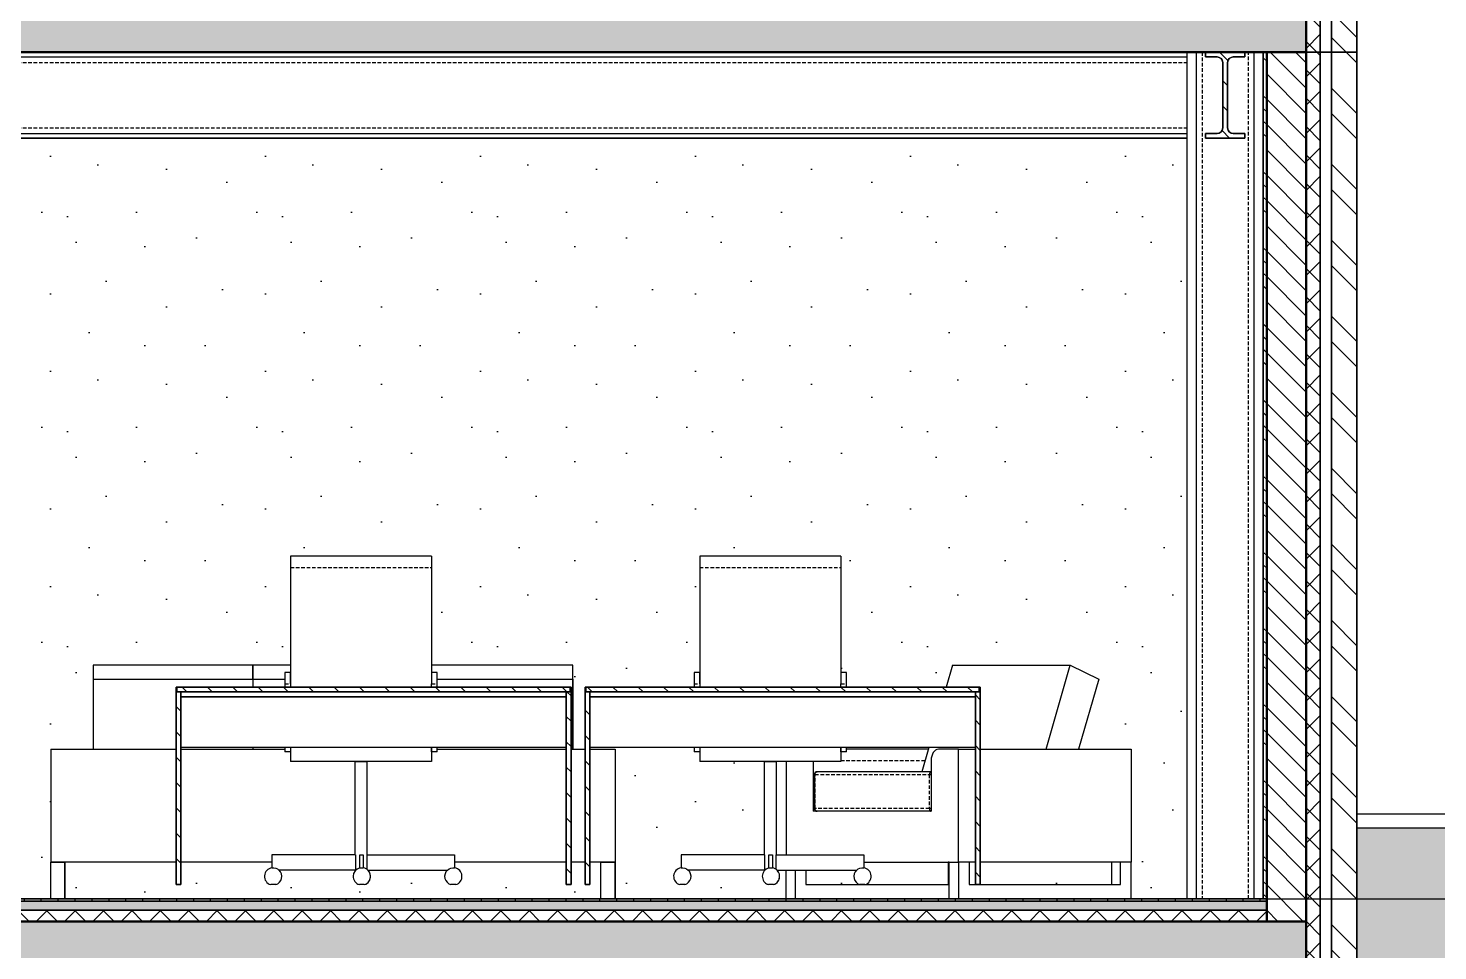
# Model space of a CAD drawing. Header units: millimetres. Extents: x -100 to 224448, y 0 to 22177.
# Drawn here: x 90569 to 95565, y 13416 to 16685 of the extents above; entities that cross this region are included whole.
import ezdxf

# ---------------------------------------------------------------- set-up
doc = ezdxf.new("R2010")
doc.units = ezdxf.units.MM
doc.linetypes.add('DASHED', pattern=[19.05, 12.7, -6.35])
doc.layers.get('0').update_dxf_attribs({"true_color": 0xdfdfdf})
for name, color, linetype in [('Background_0', 7, 'Continuous'), ('Background_Back bricks', 7, 'Continuous'), ('Background_Front bricks', 7, 'Continuous'), ('Boundary_0', 7, 'Continuous'), ('Boundary_Air', 7, 'Continuous'), ('Boundary_Cavity Wall_ Front', 7, 'Continuous'), ('Boundary_Floor_ Ceramic Tiles', 7, 'Continuous'), ('Boundary_Front bricks', 7, 'Continuous'), ('Boundary_Gypsum Board', 54, 'Continuous'), ('Boundary_Insulation_ Extruded Polystyrene', 42, 'Continuous'), ('Boundary_Insulation_ Polyurethane Foam', 42, 'Continuous'), ('Boundary_Screed', 7, 'Continuous'), ('Elevation_Front bricks', 7, 'Continuous'), ('Elevation_Gypsum Board', 7, 'Continuous'), ('Fill_0', 7, 'Continuous'), ('Fill_Concrete_ Reinforced', 85, 'Continuous'), ('Fill_Floor_ Ceramic Tiles', 251, 'Continuous'), ('Fill_Front bricks', 7, 'Continuous'), ('Fill_Gypsum Board', 251, 'Continuous'), ('Fill_Insulation_ Extruded Polystyrene', 42, 'Continuous'), ('Fill_Insulation_ Polyurethane Foam', 42, 'Continuous'), ('Fill_Screed', 251, 'Continuous'), ('Fill_Supporting Wall_ Brick', 11, 'Continuous'), ('Viewport border', 7, 'Continuous')]:
    doc.layers.add(name, color=color, linetype=linetype)
for name, color, linetype, lineweight in [('Background_Air', 7, 'Continuous', 9), ('Background_Concrete_ Reinforced', 7, 'Continuous', 9), ('Background_Floor_ Ceramic Tiles', 7, 'Continuous', 9), ('Background_Gypsum Board', 7, 'Continuous', 9), ('Background_Insulation_ Extruded Polystyrene', 7, 'Continuous', 9), ('Background_Insulation_ Polyurethane Foam', 7, 'Continuous', 9), ('Background_Screed', 7, 'Continuous', 9), ('Background_Supporting Wall_ Brick', 7, 'Continuous', 9), ('Boundary_Concrete_ Reinforced', 99, 'Continuous', 50), ('Boundary_Supporting Wall_ Brick', 14, 'Continuous', 50)]:
    doc.layers.add(name, color=color, linetype=linetype, lineweight=lineweight)
doc.layers.add('Background_DETAIL_OBJECTS', color=7, linetype='Continuous', true_color=0xdfdfdf)
doc.layers.add('BIM_ROOM_LINES', color=7, linetype='Continuous', plot=False)
pattern_1 = [(45, (-5595.9, -5200), (-44.90128, 44.90128), [])]
pattern_2 = [(15, (-5595.9, -5200), (287.368, 497.736), [50.8, -355.6]), (105, (-5595.9, -5200), (-497.736, 287.368), [50.8, -355.6]), (150, (-5546.83, -5186.85), (-392.5523, -105.184), [71.842, -502.8944]), (15, (-5606, -4966.04), (287.368, 497.736), [50.8, -355.6]), (60, (-5574.9, -4984), (-105.184, 392.5523), [35.921, -538.8154]), (150, (-5574.9, -4984), (-392.5523, -105.184), [35.921, -538.8154]), (15, (-5485.1, -4828.46), (287.368, 497.736), [71.842, -334.558]), (60, (-5485.1, -4828.46), (-105.184, 392.5523), [50.8, -523.9364]), (150, (-5415.7, -4809.87), (-392.5523, -105.184), [50.8, -523.9364]), (105, (-5352.3, -5029.55), (-497.736, 287.368), [50.8, -355.6]), (60, (-5352.32, -5029.55), (-105.184, 392.5523), [35.921, -538.8154]), (150, (-5334.36, -4998.44), (-392.5523, -105.184), [35.921, -538.8154]), (15, (-5573.13, -5088.7), (287.368, 497.736), [25.4, -340.36]), (15, (-5305, -4911.7), (287.368, 497.736), [25.4, -340.36]), (105, (-5440.83, -4895.5), (-497.736, 287.368), [25.4, -340.36]), (150, (-5332.6, -5103.15), (-392.5523, -105.184), [35.921, -538.8154]), (150, (-5576.65, -4879.3), (-392.5523, -105.184), [35.921, -538.8154]), (60, (-5446.4, -5021.9), (-105.184, 392.5523), [35.921, -538.8154]), (105, (-5474.1, -5114.77), (-497.736, 287.368), [6.35, -400.05]), (105, (-5500.1, -4944.24), (-497.736, 287.368), [6.35, -400.05]), (105, (-5334.15, -4827.46), (-497.736, 287.368), [6.35, -400.05]), (105, (-5272.14, -5034.36), (-497.736, 287.368), [6.35, -400.05])]
pattern_3 = [(45, (-5595.9, -5200), (-134.7038, 134.7038), []), (45, (-5506.1, -5200), (-134.7038, 134.7038), [])]

# ---------------------------------------------------------------- blocks, each defined once
blk = doc.blocks.new("AA'__section__..%5CMainBuilding.dwg", base_point=(4426.8, -9050, 0))
at = {"layer": 'Elevation_Front bricks'}
h = blk.add_hatch(dxfattribs=at)
h.set_pattern_fill('V_MASONRY300x75', color=256, scale=10, style=0)
h.paths.add_polyline_path([(41445.9, 4800), (26195.9, 4800), (26195.9, 4495), (26195.9, 4470), (26195.9, 4300), (26195.9, 1050), (41445.9, 1050)])
h.paths.add_polyline_path([(26585.9, 4105), (26645.9, 4105), (27785.9, 4105), (27845.9, 4105), (28985.9, 4105), (29045.9, 4105), (30185.9, 4105), (30245.9, 4105), (31385.9, 4105), (31445.9, 4105), (32585.9, 4105), (32645.9, 4105), (33785.9, 4105), (33845.9, 4105), (34985.9, 4105), (35045.9, 4105), (36185.9, 4105), (36245.9, 4105), (37385.9, 4105), (37445.9, 4105), (38585.9, 4105), (38645.9, 4105), (39785.9, 4105), (39845.9, 4105), (40985.9, 4105), (41045.9, 4105), (41045.9, 1745), (40985.9, 1745), (39845.9, 1745), (39785.9, 1745), (38645.9, 1745), (38585.9, 1745), (37445.9, 1745), (37385.9, 1745), (36245.9, 1745), (36185.9, 1745), (35045.9, 1745), (34985.9, 1745), (33845.9, 1745), (33785.9, 1745), (32645.9, 1745), (32585.9, 1745), (31445.9, 1745), (31385.9, 1745), (30245.9, 1745), (30185.9, 1745), (29045.9, 1745), (28985.9, 1745), (27845.9, 1745), (27785.9, 1745), (26645.9, 1745), (26585.9, 1745)], flags=16)
at = {"layer": 'Elevation_Gypsum Board'}
h = blk.add_hatch(dxfattribs=at)
h.set_pattern_fill('DOTS2', color=256, scale=30, style=0)
h.paths.add_polyline_path([(23416.6, 5377.4), (23416.6, 5328.3), (23416.6, 5080), (23460.5, 5080), (23460.5, 5300), (23463.5, 5300), (23846.4, 5300), (23846.4, 5311.9), (23846.4, 5340.2), (23846.4, 5351.9), (23866.4, 5351.9), (23866.4, 5724.1), (23866.4, 5752.4), (23866.4, 5764.1), (24366.4, 5764.1), (24366.4, 5752.4), (24366.4, 5724.1), (24366.4, 5351.9), (24386.4, 5351.9), (24386.4, 5340.2), (24386.4, 5311.9), (24386.4, 5300), (24740.1, 5300), (24762.2, 5377.4), (25180, 5377.4), (25280.5, 5328.3), (25209.3, 5080), (25395.9, 5080), (25395.9, 4680), (25395.9, 4550), (25593.9, 4550), (25593.9, 7245), (21120.9, 7245), (21120.9, 4550), (21566.6, 4550), (21566.6, 4680), (21566.6, 5080), (21716.6, 5080), (21716.6, 5328.3), (21716.6, 5377.4), (22283.3, 5377.4), (22416.4, 5377.4), (22416.4, 5724.1), (22416.4, 5752.4), (22416.4, 5764.1), (22916.4, 5764.1), (22916.4, 5752.4), (22916.4, 5724.1), (22916.4, 5377.4)])
h = blk.add_hatch(dxfattribs=at)
h.set_pattern_fill('DOTS2', color=256, scale=30, style=0)
h.paths.add_polyline_path([(23566.6, 5080), (23566.6, 4680), (23566.6, 4550), (24172.4, 4550), (24172.4, 4651.9), (24140.1, 4651.9, -0.014545), (24141.4, 4650.7, -0.191524), (24149.8, 4629.5, -0.331659), (24127.8, 4600), (24119, 4600), (24110.2, 4600, -0.131769), (24096.6, 4608.4, -0.414573), (24097.9, 4651.9), (24096.2, 4651.9), (24095.9, 4651.9), (23826, 4651.9, -0.577912), (23813.7, 4600), (23796.1, 4600, -0.801964), (23800.3, 4660), (23800.3, 4705.4), (24095.9, 4705.4), (24095.9, 5036.9), (23866.4, 5036.9), (23866.4, 5071.2), (23846.4, 5071.2), (23846.4, 5086), (23477.5, 5086), (23477.5, 5080)])
h = blk.add_hatch(dxfattribs=at)
h.set_pattern_fill('DOTS2', color=256, scale=30, style=0)
h.paths.add_polyline_path([(24386.4, 5080), (24677, 5080), (24678.7, 5086), (24386.4, 5086)])
h = blk.add_hatch(dxfattribs=at)
h.set_pattern_fill('DOTS2', color=256, scale=30, style=0)
h.paths.add_polyline_path([(24172.4, 4705.4), (24172.4, 5036.9), (24136.9, 5036.9), (24136.9, 4705.4)])
h = blk.add_hatch(dxfattribs=at)
h.set_pattern_fill('DOTS2', color=256, scale=30, style=0)
h.paths.add_polyline_path([(22010.5, 4680), (21616.6, 4680), (21616.6, 4550), (23516.6, 4550), (23516.6, 4680), (23477.5, 4680), (23477.5, 4600), (23460.5, 4600), (23460.5, 4680), (23410.5, 4680), (23410.5, 4600), (23393.5, 4600), (23393.5, 4680), (22997.8, 4680), (22997.8, 4660, -0.801964), (23002.1, 4600), (22984.5, 4600, -0.577912), (22972.2, 4651.9), (22690.1, 4651.9, -0.014545), (22691.4, 4650.7, -0.191524), (22699.8, 4629.5, -0.331659), (22677.8, 4600), (22669, 4600), (22660.2, 4600, -0.131769), (22646.6, 4608.4, -0.414572), (22647.9, 4651.9), (22646.2, 4651.9), (22645.9, 4651.9), (22376, 4651.9, -0.577911), (22363.7, 4600), (22346.1, 4600, -0.801965), (22350.3, 4660), (22350.3, 4680), (22027.5, 4680), (22027.5, 4600), (22010.5, 4600)])
h = blk.add_hatch(dxfattribs=at)
h.set_pattern_fill('DOTS2', color=256, scale=30, style=0)
h.paths.add_polyline_path([(24242.9, 4651.9), (24242.9, 4600), (24434.5, 4600, -0.577912), (24422.2, 4651.9)])
h = blk.add_hatch(dxfattribs=at)
h.set_pattern_fill('DOTS2', color=256, scale=30, style=0)
h.paths.add_polyline_path([(24746.9, 4680), (24447.8, 4680), (24447.8, 4660, -0.801964), (24452.1, 4600), (24746.9, 4600)])
h = blk.add_hatch(dxfattribs=at)
h.set_pattern_fill('DOTS2', color=256, scale=30, style=0)
h.paths.add_polyline_path([(24821.4, 4600), (24843.5, 4600), (24843.5, 4680), (24821.4, 4680)])
h = blk.add_hatch(dxfattribs=at)
h.set_pattern_fill('DOTS2', color=256, scale=30, style=0)
h.paths.add_polyline_path([(25325.5, 4680), (24860.5, 4680), (24860.5, 4600), (25325.5, 4600)])
at = {"layer": 'Fill_0', "extrusion": (-1.74004e-16, 1.54252e-28, -1)}
h = blk.add_hatch(dxfattribs=at)
h.set_pattern_fill('ANSI31', color=256, scale=20, style=0)
h.set_pattern_definition(pattern_1)
edge = h.paths.add_edge_path()
edge.add_line((-25798.4, 7550), (-25798.4, 7533.3))
edge.add_line((-25798.4, 7533.3), (-25757.5, 7533.3))
edge.add_spline(control_points=[(-25757.5, 7533.3), (-25737.6, 7533.3), (-25737.6, 7513.4)], knot_values=[-0.785398, -0.785398, -0.785398, 0.785398, 0.785398, 0.785398], weights=[1, 0.707107, 1], degree=2, periodic=0)
edge.add_line((-25737.6, 7513.4), (-25737.6, 7281.6))
edge.add_spline(control_points=[(-25737.6, 7281.6), (-25737.6, 7261.7), (-25757.5, 7261.7)], knot_values=[-0.785398, -0.785398, -0.785398, 0.785398, 0.785398, 0.785398], weights=[1, 0.707107, 1], degree=2, periodic=0)
edge.add_line((-25757.5, 7261.7), (-25798.4, 7261.7))
edge.add_line((-25798.4, 7261.7), (-25798.4, 7245))
edge.add_line((-25798.4, 7245), (-25659.4, 7245))
edge.add_line((-25659.4, 7245), (-25659.4, 7261.7))
edge.add_line((-25659.4, 7261.7), (-25700.3, 7261.7))
edge.add_spline(control_points=[(-25700.3, 7261.7), (-25720.2, 7261.7), (-25720.2, 7281.6)], knot_values=[-0.785398, -0.785398, -0.785398, 0.785398, 0.785398, 0.785398], weights=[1, 0.707107, 1], degree=2, periodic=0)
edge.add_line((-25720.2, 7281.6), (-25720.2, 7513.4))
edge.add_spline(control_points=[(-25720.2, 7513.4), (-25720.2, 7533.3), (-25700.3, 7533.3)], knot_values=[-0.785398, -0.785398, -0.785398, 0.785398, 0.785398, 0.785398], weights=[1, 0.707107, 1], degree=2, periodic=0)
edge.add_line((-25700.3, 7533.3), (-25659.4, 7533.3))
edge.add_line((-25659.4, 7533.3), (-25659.4, 7550))
edge.add_line((-25659.4, 7550), (-25798.4, 7550))
at = {"layer": 'Fill_0', "extrusion": (-2.74833e-15, -6.69558e-17, -1)}
h = blk.add_hatch(dxfattribs=at)
h.set_pattern_fill('ANSI31', color=256, scale=20, style=0)
h.set_pattern_definition([(45, (-5595.9, -5200), (-44.90128, 44.90128), [])])
h.paths.add_polyline_path([(-22013.5, 5300), (-22013.5, 5283), (-22027.5, 5283), (-22027.5, 4600), (-22010.5, 4600), (-22010.5, 5300)])
at = {"layer": 'Fill_0', "extrusion": (-3.59162e-18, -4.12364e-28, -1)}
h = blk.add_hatch(dxfattribs=at)
h.set_pattern_fill('ANSI31', color=256, scale=20, style=0)
h.set_pattern_definition(pattern_1)
h.paths.add_polyline_path([(-22013.5, 5300), (-23407.5, 5300), (-23407.5, 5283), (-22013.5, 5283)])
at = {"layer": 'Fill_0', "extrusion": (-1.74004e-16, -5.23209e-30, -1)}
h = blk.add_hatch(dxfattribs=at)
h.set_pattern_fill('ANSI31', color=256, scale=20, style=0)
h.set_pattern_definition(pattern_1)
h.paths.add_polyline_path([(-23407.5, 5283), (-23407.5, 5300), (-23410.5, 5300), (-23410.5, 4600), (-23393.5, 4600), (-23393.5, 5283)])
at = {"layer": 'Fill_0', "extrusion": (-1.74004e-16, -1.87903e-30, -1)}
h = blk.add_hatch(dxfattribs=at)
h.set_pattern_fill('ANSI31', color=256, scale=20, style=0)
h.set_pattern_definition(pattern_1)
h.paths.add_polyline_path([(-23463.5, 5300), (-23463.5, 5283), (-23477.5, 5283), (-23477.5, 4600), (-23460.5, 4600), (-23460.5, 5300)])
at = {"layer": 'Fill_0', "extrusion": (-1.57639e-17, -4.06317e-28, -1)}
h = blk.add_hatch(dxfattribs=at)
h.set_pattern_fill('ANSI31', color=256, scale=20, style=0)
h.set_pattern_definition(pattern_1)
h.paths.add_polyline_path([(-23463.5, 5300), (-24857.5, 5300), (-24857.5, 5283), (-23463.5, 5283)])
at = {"layer": 'Fill_0', "extrusion": (-1.74004e-16, 1.06547e-32, -1)}
h = blk.add_hatch(dxfattribs=at)
h.set_pattern_fill('ANSI31', color=256, scale=20, style=0)
h.set_pattern_definition(pattern_1)
h.paths.add_polyline_path([(-24857.5, 5283), (-24857.5, 5300), (-24860.5, 5300), (-24860.5, 4600), (-24843.5, 4600), (-24843.5, 5283)])
at = {"layer": 'Fill_Concrete_ Reinforced', "extrusion": (1.66128e-17, 2.88827e-15, -1)}
h = blk.add_hatch(dxfattribs=at)
h.set_pattern_fill('CONCRETE1', color=256, scale=20, angle=15, style=0)
h.set_pattern_definition(pattern_2)
h.paths.add_polyline_path([(-26015.9, 7550), (-5775.9, 7550), (-5775.9, 7720), (-5915.9, 7720), (-25875.9, 7720), (-26015.9, 7720)])
h = blk.add_hatch(dxfattribs=at)
h.set_pattern_fill('CONCRETE1', color=256, scale=20, angle=15, style=0)
h.set_pattern_definition(pattern_2)
h.paths.add_polyline_path([(-26015.9, 4300), (-5775.9, 4300), (-5775.9, 4470), (-5915.9, 4470), (-25875.9, 4470), (-26015.9, 4470)])
at = {"layer": 'Fill_Floor_ Ceramic Tiles', "extrusion": (2.10113e-17, -4.02994e-14, -1)}
h = blk.add_hatch(dxfattribs=at)
h.set_pattern_fill('_USER', color=256, scale=60, angle=90, style=0, pattern_type=0)
h.set_pattern_definition([(90, (-5595.9, -5200), (-60, -2e-13), [])])
h.paths.add_polyline_path([(-5915.9, 4550), (-25875.9, 4550), (-25875.9, 4542), (-5915.9, 4542)])
at = {"layer": 'Fill_Front bricks', "extrusion": (-3.94498e-15, 6.14013e-18, -1)}
h = blk.add_hatch(dxfattribs=at)
h.set_pattern_fill('ANSI32', color=256, scale=20, style=0)
h.set_pattern_definition(pattern_3)
h.paths.add_polyline_path([(-26195.9, 13077), (-26195.9, 7550), (-26105.9, 7550), (-26105.9, 13069.1)])
at = {"layer": 'Fill_Front bricks', "extrusion": (-3.94471e-15, 1.0442e-17, -1)}
h = blk.add_hatch(dxfattribs=at)
h.set_pattern_fill('ANSI32', color=256, scale=20, style=0)
h.set_pattern_definition(pattern_3)
h.paths.add_polyline_path([(-26195.9, 7550), (-26195.9, 4300), (-26105.9, 4300), (-26105.9, 7550)])
at = {"layer": 'Fill_Gypsum Board', "extrusion": (2.81063e-14, -1.13121e-17, -1)}
h = blk.add_hatch(dxfattribs=at)
h.set_pattern_fill('ANSI34', color=256, scale=10, style=0)
h.set_pattern_definition([(45, (-5595.9, -5200), (-134.7038, 134.7038), []), (45, (-5551, -5200), (-134.7038, 134.7038), []), (45, (-5506.1, -5200), (-134.7038, 134.7038), []), (45, (-5461.2, -5200), (-134.7038, 134.7038), [])])
h.paths.add_polyline_path([(-25863.9, 4550), (-25863.9, 7550), (-25875.9, 7550), (-25875.9, 4550)])
at = {"layer": 'Fill_Insulation_ Extruded Polystyrene', "extrusion": (2.11813e-17, 8.48409e-16, -1)}
h = blk.add_hatch(dxfattribs=at)
h.set_pattern_fill('INSULATION', color=256, scale=20, style=0)
h.set_pattern_definition([(45, (-5595.9, -5200), (-50.28943, 50.28943), []), (135, (-5595.9, -5200), (-50.28943, -50.28943), [])])
h.paths.add_polyline_path([(-5915.9, 4510), (-25875.9, 4510), (-25875.9, 4470), (-5915.9, 4470)])
at = {"layer": 'Fill_Insulation_ Polyurethane Foam', "extrusion": (3.44731e-15, 2.00617e-18, -1)}
h = blk.add_hatch(dxfattribs=at)
h.set_pattern_fill('INSULATION', color=256, scale=20, style=0)
h.set_pattern_definition([(45, (-5595.9, -5200), (-50.28943, 50.28943), []), (135, (-5595.9, -5200), (-50.28943, -50.28943), [])])
h.paths.add_polyline_path([(-26065.9, 13065.6), (-26065.9, 7550), (-26015.9, 7550), (-26015.9, 7720), (-26015.9, 12554.3), (-26015.9, 13061.2)])
at = {"layer": 'Fill_Insulation_ Polyurethane Foam', "extrusion": (2.06308e-15, 3.59467e-17, -1)}
h = blk.add_hatch(dxfattribs=at)
h.set_pattern_fill('INSULATION', color=256, scale=20, style=0)
h.set_pattern_definition([(45, (-5595.9, -5200), (-50.28943, 50.28943), []), (135, (-5595.9, -5200), (-50.28943, -50.28943), [])])
h.paths.add_polyline_path([(-26065.9, 7550), (-26065.9, 4300), (-26015.9, 4300), (-26015.9, 4470), (-26015.9, 7550)])
at = {"layer": 'Fill_Screed', "extrusion": (2.11813e-17, 1.06051e-15, -1)}
h = blk.add_hatch(dxfattribs=at)
h.set_pattern_fill('SCREED', color=256, scale=20, angle=15, style=0)
h.set_pattern_definition([(15, (-5595.9, -5200), (915.6406, 508.3053), [-127, 0, -381, 0]), (15, (-5599.19, -5187.73), (915.6406, 508.3053), [-50.8, 0, -177.8, 0, -91.44, 0, -381, 0]), (15, (-5602.47, -5175.47), (915.6406, 508.3053), [-25.4, 0, -127, 0, -127, 0, -279.4, 0, -91.44, 0]), (15, (-5605.76, -5163.2), (915.6406, 508.3053), [-91.44, 0, -406.4, 0]), (15, (-5609.05, -5150.93), (915.6406, 508.3053), [-304.8, 0, -304.8, 0]), (15, (-5612.34, -5138.66), (915.6406, 508.3053), [-431.8, 0]), (15, (-5615.62, -5126.4), (915.6406, 508.3053), [-127, 0, -558.8, 0]), (15, (-5618.9, -5114.13), (915.6406, 508.3053), [-177.8, 0, -101.6, 0]), (15, (-5622.2, -5101.86), (915.6406, 508.3053), [-254, 0]), (15, (-5628.77, -5077.33), (915.6406, 508.3053), [-35.56, 0, -381, 0, -228.6, 0]), (15, (-5632.06, -5065.06), (915.6406, 508.3053), [-50.8, 0, -5.08, 0, -127, 0]), (15, (-5635.34, -5052.8), (915.6406, 508.3053), [-25.4, 0, -330.2, 0, -381, 0]), (15, (-5638.63, -5040.53), (915.6406, 508.3053), [-254, 0]), (15, (-5641.92, -5028.26), (915.6406, 508.3053), [-127, 0, -533.4, 0]), (15, (-5648.5, -5003.72), (915.6406, 508.3053), [-609.6, 0]), (15, (-5651.78, -4991.46), (915.6406, 508.3053), [-127, 0, -10.16, 0, -177.8, 0]), (15, (-5655.07, -4979.2), (915.6406, 508.3053), [-35.56, 0, -254, 0, -101.6, 0, -177.8, 0, -203.2, 0]), (15, (-5658.35, -4966.92), (915.6406, 508.3053), [-76.2, 0, -101.6, 0, -254, 0, -10.16, 0, -127, 0]), (15, (-5661.64, -4954.65), (915.6406, 508.3053), [-254, 0])])
h.paths.add_polyline_path([(-5915.9, 4542), (-25875.9, 4542), (-25875.9, 4510), (-5915.9, 4510)])
at = {"layer": 'Fill_Supporting Wall_ Brick', "extrusion": (6.19812e-16, 3.68964e-17, -1)}
h = blk.add_hatch(dxfattribs=at)
h.set_pattern_fill('ANSI31', color=256, scale=20, style=0)
h.set_pattern_definition([(45, (-5595.9, -5200), (-44.90128, 44.90128), [])])
h.paths.add_polyline_path([(-26015.9, 7550), (-26015.9, 4470), (-25875.9, 4470), (-25875.9, 4550), (-25875.9, 7550)])
at = {"linetype": 'DASHED', "extrusion": (0, 1, 1.06547e-32)}
for p, q in [((25646.9, 7550), (25646.9, 4550)), ((25810.9, 4550), (25810.9, 7550)), ((21105.9, 7513.4), (25593.9, 7513.4)), ((21105.9, 7281.6), (25593.9, 7281.6)), ((22416.4, 5724.1), (22916.4, 5724.1)), ((23866.4, 5724.1), (24366.4, 5724.1)), ((22396.4, 5311.9), (22416.4, 5311.9)), ((22916.4, 5311.9), (22936.4, 5311.9)), ((23846.4, 5311.9), (23866.4, 5311.9)), ((24366.4, 5311.9), (24386.4, 5311.9)), ((24366.4, 5040), (24665.5, 5040)), ((24272.9, 4990), (24275.3, 4990)), ((24275.3, 4990), (24680.2, 4990)), ((24275.3, 4870), (24275.3, 4990)), ((24680.2, 4990), (24680.2, 4870)), ((24680.2, 4990), (24686.6, 4990)), ((24275.3, 4870), (24272.9, 4870)), ((24680.2, 4870), (24275.3, 4870)), ((24686.6, 4870), (24680.2, 4870))]:
    blk.add_line(p, q, dxfattribs=at)
blk.add_line((5427.9, 4550), (41613.9, 4550))
blk.add_line((5427.9, 4550), (41613.9, 4550))
at = {"linetype": 'DASHED', "extrusion": (-1.74004e-16, 1.06547e-32, -1)}
for centre, start_param, end_param in [((24282.9, 4990), 4.712389, 5.497787), ((24282.9, 4990), 5.497787, 6.283185), ((24282.9, 4870), 3.926991, 4.712389), ((24282.9, 4870), 3.142682, 3.926991)]:
    blk.add_ellipse(centre, major_axis=(0, 10), ratio=0.766044, start_param=start_param, end_param=end_param, dxfattribs=at)
at = {"linetype": 'DASHED'}
for centre, major_axis, start_param, end_param in [((24687.9, 4990), (0, 10), 0.785398, 1.570796), ((24687.9, 4990), (0, 10), 0.161603, 0.785398), ((24687.9, 4870), (0, -10), 4.712389, 5.497787), ((24687.9, 4870), (0, -10), 5.497787, 6.121583)]:
    blk.add_ellipse(centre, major_axis=major_axis, ratio=0.766044, start_param=start_param, end_param=end_param, dxfattribs=at)
at = {"layer": 'Background_0', "extrusion": (0, 1, 1.06547e-32)}
for p, q in [((25593.9, 7550), (21105.9, 7550)), ((25625.9, 7550), (25593.9, 7550)), ((25593.9, 4550), (25593.9, 7550)), ((25593.9, 7550), (25625.9, 7550)), ((25625.9, 7550), (25632.1, 7550)), ((25632.1, 7550), (25625.9, 7550)), ((25625.9, 7550), (25625.9, 4550)), ((25632.1, 7550), (25646.9, 7550)), ((25646.9, 7550), (25632.1, 7550)), ((25646.9, 7550), (25659.4, 7550)), ((25659.4, 7550), (25646.9, 7550)), ((25798.4, 7550), (25659.4, 7550)), ((25659.4, 7550), (25659.4, 7533.3)), ((25798.4, 7550), (25810.9, 7550)), ((25810.9, 7550), (25798.4, 7550)), ((25798.4, 7533.3), (25798.4, 7550)), ((25810.9, 7550), (25825.7, 7550)), ((25810.9, 7550), (25825.7, 7550)), ((25825.7, 7550), (25831.9, 7550)), ((25825.7, 7550), (25831.9, 7550)), ((25863.9, 7550), (25831.9, 7550)), ((25831.9, 7550), (25863.9, 7550)), ((25831.9, 4550), (25831.9, 7550)), ((21105.9, 7533.3), (25593.9, 7533.3)), ((25659.4, 7533.3), (25700.3, 7533.3)), ((25720.2, 7513.4), (25720.2, 7281.6)), ((25737.6, 7281.6), (25737.6, 7513.4)), ((25757.5, 7533.3), (25798.4, 7533.3)), ((21105.9, 7261.7), (25593.9, 7261.7)), ((21105.9, 7245), (25593.9, 7245)), ((21120.9, 7245), (25593.9, 7245)), ((25593.9, 7245), (21120.9, 7245)), ((25700.3, 7261.7), (25659.4, 7261.7)), ((25659.4, 7261.7), (25659.4, 7245)), ((25659.4, 7245), (25798.4, 7245)), ((25798.4, 7261.7), (25757.5, 7261.7)), ((25798.4, 7245), (25798.4, 7261.7)), ((22416.4, 5764.1), (22416.4, 5752.4)), ((22916.4, 5764.1), (22416.4, 5764.1)), ((22416.4, 5752.4), (22416.4, 5724.1)), ((22916.4, 5764.1), (22916.4, 5752.4)), ((22916.4, 5752.4), (22916.4, 5724.1)), ((23866.4, 5764.1), (23866.4, 5752.4)), ((24366.4, 5764.1), (23866.4, 5764.1)), ((23866.4, 5752.4), (23866.4, 5724.1)), ((24366.4, 5764.1), (24366.4, 5752.4)), ((24366.4, 5752.4), (24366.4, 5724.1)), ((22416.4, 5724.1), (22416.4, 5300)), ((22916.4, 5724.1), (22916.4, 5351.9)), ((23866.4, 5724.1), (23866.4, 5300)), ((24366.4, 5724.1), (24366.4, 5351.9)), ((22283.3, 5377.4), (21716.6, 5377.4)), ((21716.6, 5377.4), (21716.6, 5328.3)), ((22416.4, 5377.4), (22283.3, 5377.4)), ((22283.3, 5328.3), (22283.3, 5377.4)), ((22283.3, 5377.4), (22283.3, 5328.3)), ((22396.4, 5351.9), (22396.4, 5340.2)), ((22416.4, 5351.9), (22396.4, 5351.9)), ((22416.4, 5340.2), (22416.4, 5351.9)), ((23416.6, 5377.4), (22916.4, 5377.4)), ((22916.4, 5351.9), (22916.4, 5340.2)), ((22936.4, 5351.9), (22916.4, 5351.9)), ((22936.4, 5340.2), (22936.4, 5351.9)), ((23416.6, 5328.3), (23416.6, 5377.4)), ((23416.6, 5377.4), (23416.6, 5377.4)), ((23416.6, 5080), (23416.6, 5377.4)), ((23846.4, 5351.9), (23846.4, 5340.2)), ((23866.4, 5351.9), (23846.4, 5351.9)), ((23866.4, 5340.2), (23866.4, 5351.9)), ((24366.4, 5351.9), (24366.4, 5340.2)), ((24386.4, 5351.9), (24366.4, 5351.9)), ((24386.4, 5340.2), (24386.4, 5351.9)), ((24762.2, 5377.4), (24740.1, 5300)), ((24762.2, 5377.4), (25180, 5377.4)), ((25094.8, 5080), (25180, 5377.4)), ((25180, 5377.4), (25280.5, 5328.3)), ((21716.6, 5328.3), (22283.3, 5328.3)), ((21716.6, 5328.3), (21716.6, 5080)), ((22013.5, 5300), (22010.5, 5300)), ((22010.5, 5300), (22010.5, 4600)), ((23407.5, 5300), (22013.5, 5300)), ((22013.5, 5300), (22013.5, 5283)), ((22013.5, 5283), (22013.5, 5300)), ((22283.3, 5328.3), (22283.3, 5300)), ((22283.3, 5328.3), (22396.4, 5328.3)), ((22283.3, 5328.3), (22283.3, 5300)), ((22396.4, 5340.2), (22396.4, 5311.9)), ((22396.4, 5311.9), (22396.4, 5300)), ((22416.4, 5311.9), (22416.4, 5340.2)), ((22416.4, 5328.3), (22416.4, 5328.3)), ((22416.4, 5311.9), (22416.4, 5300)), ((22916.4, 5340.2), (22916.4, 5311.9)), ((22916.4, 5300), (22916.4, 5311.9)), ((22936.4, 5311.9), (22936.4, 5340.2)), ((22936.4, 5328.3), (23416.6, 5328.3)), ((22936.4, 5300), (22936.4, 5311.9)), ((23407.5, 5283), (23407.5, 5300)), ((23407.5, 5300), (23407.5, 5283)), ((23410.5, 5300), (23407.5, 5300)), ((23410.5, 4600), (23410.5, 5300)), ((23410.5, 4600), (23410.5, 5300)), ((23416.6, 5328.3), (23416.6, 5080)), ((23463.5, 5300), (23460.5, 5300)), ((23460.5, 5300), (23460.5, 4600)), ((23463.5, 5300), (23463.5, 5283)), ((23463.5, 5283), (23463.5, 5300)), ((24857.5, 5300), (23463.5, 5300)), ((23846.4, 5340.2), (23846.4, 5311.9)), ((23846.4, 5311.9), (23846.4, 5300)), ((23866.4, 5311.9), (23866.4, 5340.2)), ((23866.4, 5311.9), (23866.4, 5300)), ((24366.4, 5340.2), (24366.4, 5311.9)), ((24366.4, 5300), (24366.4, 5311.9)), ((24386.4, 5311.9), (24386.4, 5340.2)), ((24386.4, 5300), (24386.4, 5311.9)), ((24857.5, 5283), (24857.5, 5300)), ((24860.5, 5300), (24857.5, 5300)), ((24857.5, 5300), (24857.5, 5283)), ((24860.5, 4600), (24860.5, 5300)), ((24860.5, 4600), (24860.5, 5300)), ((25280.5, 5328.3), (25209.3, 5080)), ((22013.5, 5283), (23407.5, 5283)), ((22027.5, 5283), (22013.5, 5283)), ((22027.5, 4600), (22027.5, 5283)), ((22027.5, 4600), (22027.5, 5283)), ((22027.5, 5283), (23393.5, 5283)), ((22027.5, 5283), (22027.5, 5266)), ((23393.5, 5283), (22027.5, 5283)), ((23393.5, 5266), (22027.5, 5266)), ((22027.5, 5266), (23393.5, 5266)), ((22027.5, 5266), (22027.5, 5086)), ((23407.5, 5283), (23393.5, 5283)), ((23393.5, 5283), (23393.5, 4600)), ((23477.5, 5283), (23463.5, 5283)), ((23463.5, 5283), (24857.5, 5283)), ((23477.5, 4600), (23477.5, 5283)), ((23477.5, 5283), (23477.5, 5266)), ((23477.5, 5283), (24843.5, 5283)), ((23477.5, 4600), (23477.5, 5283)), ((24843.5, 5283), (23477.5, 5283)), ((23477.5, 5266), (24843.5, 5266)), ((24843.5, 5266), (23477.5, 5266)), ((23477.5, 5266), (23477.5, 5086)), ((24857.5, 5283), (24843.5, 5283)), ((24843.5, 5283), (24843.5, 4600)), ((21566.6, 5080), (22010.5, 5080)), ((21566.6, 5080), (21566.6, 4680)), ((23393.5, 5086), (22027.5, 5086)), ((22027.5, 5080), (22396.4, 5080)), ((22283.3, 5086), (22283.3, 5080)), ((22283.3, 5086), (22283.3, 5080)), ((22396.4, 5086), (22396.4, 5071.2)), ((22416.4, 5071.2), (22396.4, 5071.2)), ((22416.4, 5086), (22416.4, 5036.9)), ((22916.4, 5071.2), (22916.4, 5086)), ((22916.4, 5086), (22916.4, 5036.9)), ((22916.4, 5080), (22916.4, 5080)), ((22936.4, 5071.2), (22916.4, 5071.2)), ((22936.4, 5071.2), (22936.4, 5086)), ((22936.4, 5080), (23393.5, 5080)), ((23410.5, 5080), (23460.5, 5080)), ((24843.5, 5086), (23477.5, 5086)), ((23477.5, 5080), (23566.6, 5080)), ((23566.6, 5080), (23566.6, 4680)), ((23566.6, 5080), (23566.6, 4680)), ((23566.6, 5080), (23566.6, 5080)), ((23846.4, 5086), (23846.4, 5071.2)), ((23866.4, 5071.2), (23846.4, 5071.2)), ((23866.4, 5086), (23866.4, 5036.9)), ((24366.4, 5071.2), (24366.4, 5086)), ((24366.4, 5086), (24366.4, 5036.9)), ((24366.4, 5080), (24366.4, 5080)), ((24386.4, 5071.2), (24366.4, 5071.2)), ((24386.4, 5071.2), (24386.4, 5086)), ((24677, 5080), (24386.4, 5080)), ((24678.7, 5086), (24654.1, 5000)), ((24783.1, 5080), (24712.4, 5080)), ((24783.1, 5080), (24843.5, 5080)), ((24783.1, 4680), (24783.1, 5080)), ((24860.5, 5080), (25395.9, 5080)), ((25395.9, 5080), (25395.9, 4680)), ((22916.4, 5036.9), (22416.4, 5036.9)), ((22645.9, 4705.4), (22645.9, 5036.9)), ((22645.9, 5036.9), (22686.9, 5036.9)), ((22686.9, 5036.9), (22686.9, 4705.4)), ((24366.4, 5036.9), (23866.4, 5036.9)), ((24095.9, 4705.4), (24095.9, 5036.9)), ((24095.9, 5036.9), (24136.9, 5036.9)), ((24136.9, 5036.9), (24136.9, 4705.4)), ((24172.4, 5036.9), (24172.4, 4705.4)), ((24268.8, 5036.9), (24268.8, 4860)), ((24686.6, 5000), (24282.9, 5000)), ((24686.6, 5040), (24686.6, 4860)), ((24272.9, 4990), (24272.9, 4870)), ((24686.6, 4860), (24268.8, 4860)), ((22646.2, 4705.4), (22350.3, 4705.4)), ((22350.3, 4705.4), (22350.3, 4659.6)), ((22646.2, 4705.4), (22646.2, 4651.9)), ((22661.4, 4705.4), (22674.1, 4705.4)), ((22661.4, 4659), (22661.4, 4705.4)), ((22674.1, 4705.4), (22674.1, 4659.6)), ((22686.6, 4705.4), (22997.8, 4705.4)), ((22686.6, 4705.4), (22686.6, 4654.8)), ((22997.8, 4705.4), (22997.8, 4659.6)), ((23800.3, 4705.4), (23800.3, 4659.6)), ((24096.2, 4705.4), (23800.3, 4705.4)), ((24096.2, 4705.4), (24096.2, 4651.9)), ((24111.4, 4705.4), (24124.1, 4705.4)), ((24111.4, 4659), (24111.4, 4705.4)), ((24124.1, 4705.4), (24124.1, 4659.6)), ((24136.6, 4705.4), (24136.6, 4654.8)), ((24136.6, 4705.4), (24447.8, 4705.4)), ((24447.8, 4705.4), (24447.8, 4659.6)), ((22010.5, 4680), (21566.6, 4680)), ((21566.6, 4680), (21616.6, 4680)), ((21566.6, 4550), (21566.6, 4680)), ((22010.5, 4680), (21616.6, 4680)), ((21616.6, 4550), (21616.6, 4680)), ((21616.6, 4680), (21616.6, 4550)), ((22350.3, 4680), (22027.5, 4680)), ((22350.3, 4680), (22027.5, 4680)), ((22646.2, 4651.9), (22375.4, 4651.9)), ((22375.4, 4651.9), (22376, 4651.9)), ((22645.9, 4651.9), (22647.9, 4651.9)), ((22645.9, 4651.9), (22647.9, 4651.9)), ((22674.1, 4659.6), (22674.1, 4659.9)), ((22690.1, 4651.9), (22972.8, 4651.9)), ((22972.2, 4651.9), (22972.8, 4651.9)), ((23393.5, 4680), (22997.8, 4680)), ((23393.5, 4680), (22997.8, 4680)), ((22997.8, 4659.6), (22997.8, 4660)), ((23460.5, 4680), (23410.5, 4680)), ((23460.5, 4680), (23410.5, 4680)), ((23516.6, 4680), (23477.5, 4680)), ((23566.6, 4680), (23477.5, 4680)), ((23516.6, 4680), (23566.6, 4680)), ((23516.6, 4550), (23516.6, 4680)), ((23566.6, 4680), (23566.6, 4550)), ((23566.6, 4550), (23566.6, 4680)), ((23825.4, 4651.9), (23826, 4651.9)), ((24096.2, 4651.9), (23825.4, 4651.9)), ((24095.9, 4651.9), (24097.9, 4651.9)), ((24095.9, 4651.9), (24097.9, 4651.9)), ((24124.1, 4659.6), (24124.1, 4659.9)), ((24140.1, 4651.9), (24422.8, 4651.9)), ((24172.4, 4550), (24172.4, 4651.9)), ((24204.6, 4651.9), (24204.6, 4550)), ((24242.9, 4651.9), (24242.9, 4600)), ((24422.2, 4651.9), (24422.8, 4651.9)), ((24447.8, 4680), (24783.1, 4680)), ((24447.8, 4659.6), (24447.8, 4660)), ((24750.9, 4680), (24746.9, 4680)), ((24746.9, 4680), (24746.9, 4600)), ((24750.9, 4550), (24750.9, 4680)), ((24750.9, 4680), (24783.1, 4680)), ((24843.5, 4680), (24783.1, 4680)), ((24783.1, 4680), (24783.1, 4550)), ((24821.4, 4680), (24783.1, 4680)), ((24821.4, 4680), (24821.4, 4600)), ((25395.9, 4680), (24860.5, 4680)), ((25357.6, 4680), (25325.5, 4680)), ((25325.5, 4680), (25325.5, 4600)), ((25357.6, 4600), (25357.6, 4680)), ((25395.9, 4680), (25357.6, 4680)), ((25395.9, 4550), (25395.9, 4680)), ((22027.5, 4600), (22010.5, 4600)), ((22010.5, 4600), (22027.5, 4600)), ((22363.7, 4600), (22346.1, 4600)), ((22669, 4600), (22660.2, 4600)), ((22669, 4600), (22660.2, 4600)), ((22677.8, 4600), (22669, 4600)), ((22677.8, 4600), (22669, 4600)), ((23002.1, 4600), (22984.5, 4600)), ((23393.5, 4600), (23410.5, 4600)), ((23393.5, 4600), (23410.5, 4600)), ((23477.5, 4600), (23460.5, 4600)), ((23460.5, 4600), (23477.5, 4600)), ((23813.7, 4600), (23796.1, 4600)), ((24119, 4600), (24110.2, 4600)), ((24119, 4600), (24110.2, 4600)), ((24127.8, 4600), (24119, 4600)), ((24127.8, 4600), (24119, 4600)), ((24242.9, 4600), (24750.9, 4600)), ((24452.1, 4600), (24434.5, 4600)), ((24821.4, 4600), (25357.6, 4600)), ((24843.5, 4600), (24860.5, 4600)), ((24843.5, 4600), (24860.5, 4600))]:
    blk.add_line(p, q, dxfattribs=at)
at = {"layer": 'Background_0', "extrusion": (0, 0, -1)}
for centre, start, end in [((-25700.3, 7513.4), 90, 180), ((-25757.5, 7513.4), 0, 90), ((-25700.3, 7281.6), 180, 270), ((-25757.5, 7281.6), 270, 0)]:
    blk.add_arc(centre, 19.9, start, end, dxfattribs=at)
at = {"layer": 'Background_0'}
for centre, radius, start, end in [((24282.9, 4990), 10, 89.9998, 180.0006), ((24282.9, 4870), 10, 180.0006, 269.9141), ((22354.9, 4629.5), 30.8, 98.4808, 253.3944), ((22354.9, 4629.5), 30.8, 286.6057, 46.7021), ((22669, 4629.5), 30.8, 104.27, 253.3944), ((22669, 4629.5), 30.8, 286.6057, 80.518), ((22669, 4629.5), 30.8, 286.6057, 43.3689), ((22993.3, 4629.5), 30.8, 133.2979, 253.3944), ((22993.3, 4629.5), 30.8, 286.6056, 81.519), ((23804.9, 4629.5), 30.8, 98.481, 253.3944), ((23804.9, 4629.5), 30.8, 286.6056, 46.7021), ((24119, 4629.5), 30.8, 104.27, 253.3944), ((24119, 4629.5), 30.8, 286.6057, 80.518), ((24119, 4629.5), 30.8, 286.6057, 43.3689), ((24443.3, 4629.5), 30.8, 133.2979, 253.3944), ((24443.3, 4629.5), 30.8, 286.6056, 81.519), ((22669, 4629.5), 30.8, 223.368, 253.3944), ((24119, 4629.5), 30.8, 223.3681, 253.3944)]:
    blk.add_arc(centre, radius, start, end, dxfattribs=at)
at = {"layer": 'Background_0', "extrusion": (2.73546e-15, 4.07942e-16, -1)}
for centre, start, end in [((-22354.9, 4629.5), 81.4007, 132.4489), ((-22993.3, 4629.5), 47.5511, 98.5993), ((-23804.9, 4629.5), 81.4007, 132.4489), ((-24443.3, 4629.5), 47.5511, 98.5993)]:
    blk.add_arc(centre, 30.4, start, end, dxfattribs=at)
at = {"layer": 'Background_0', "extrusion": (2.79669e-15, 4.07942e-16, -1)}
for centre in [(-22669, 4629.5), (-24119, 4629.5)]:
    blk.add_arc(centre, 30.5, 75.5688, 99.5879, dxfattribs=at)
at = {"layer": 'Background_0'}
for start_param, end_param in [(3.926991, 4.712389), (3.141593, 3.926991)]:
    blk.add_ellipse((24712.4, 5040), major_axis=(0, -40), ratio=0.642788, start_param=start_param, end_param=end_param, dxfattribs=at)
at = {"layer": 'Background_Air', "extrusion": (0, 1, 1.06547e-32)}
for p, q in [((26065.9, 13065.6), (26065.9, 7550)), ((26105.9, 7550), (26105.9, 13069.1)), ((26105.9, 7550), (26065.9, 7550)), ((26065.9, 7550), (26065.9, 4300)), ((26065.9, 7550), (26105.9, 7550)), ((26105.9, 4300), (26105.9, 7550))]:
    blk.add_line(p, q, dxfattribs=at)
at = {"layer": 'Background_Back bricks', "extrusion": (0, 1, 1.06547e-32)}
for p, q in [((26195.9, 13077), (26195.9, 7550)), ((26195.9, 7550), (26195.9, 7550)), ((26195.9, 7550), (26195.9, 4850)), ((26195.9, 7550), (26195.9, 7550))]:
    blk.add_line(p, q, dxfattribs=at)
at = {"layer": 'Background_Concrete_ Reinforced', "extrusion": (0, 1, 1.06547e-32)}
for p, q in [((26015.9, 7550), (26015.9, 7720)), ((5775.9, 7550), (26015.9, 7550)), ((25875.9, 4470), (5915.9, 4470)), ((26015.9, 4470), (25875.9, 4470)), ((26015.9, 4300), (26015.9, 4470)), ((26195.9, 4300), (26195.9, 4470)), ((26195.9, 4470), (26195.9, 4470))]:
    blk.add_line(p, q, dxfattribs=at)
at = {"layer": 'Background_DETAIL_OBJECTS', "extrusion": (0, 1, 1.06547e-32)}
for p, q in [((26195.9, 4850), (26195.9, 4800)), ((41445.9, 4850), (26195.9, 4850)), ((41445.9, 4800), (26195.9, 4800))]:
    blk.add_line(p, q, dxfattribs=at)
at = {"layer": 'Background_Floor_ Ceramic Tiles', "extrusion": (0, 1, 1.06547e-32)}
for p, q in [((25875.9, 4550), (5915.9, 4550)), ((25875.9, 4542), (25875.9, 4550)), ((5915.9, 4542), (25875.9, 4542))]:
    blk.add_line(p, q, dxfattribs=at)
at = {"layer": 'Background_Front bricks', "extrusion": (0, 1, 1.06547e-32)}
for p, q in [((26105.9, 13069.1), (26105.9, 7550)), ((26195.9, 7550), (26195.9, 13077)), ((26105.9, 7550), (26105.9, 4300)), ((26195.9, 7550), (26105.9, 7550)), ((26105.9, 7550), (26195.9, 7550)), ((26195.9, 4300), (26195.9, 7550)), ((41445.9, 4800), (26195.9, 4800)), ((26195.9, 4800), (26195.9, 4495)), ((26195.9, 1050), (26195.9, 4495))]:
    blk.add_line(p, q, dxfattribs=at)
at = {"layer": 'Background_Gypsum Board', "extrusion": (0, 1, 1.06547e-32)}
for p, q in [((25875.9, 7550), (25863.9, 7550)), ((25863.9, 7550), (25863.9, 4550)), ((25875.9, 4550), (25875.9, 7550)), ((25863.9, 4550), (25875.9, 4550))]:
    blk.add_line(p, q, dxfattribs=at)
at = {"layer": 'Background_Insulation_ Extruded Polystyrene', "extrusion": (0, 1, 1.06547e-32)}
for p, q in [((25875.9, 4510), (5915.9, 4510)), ((25875.9, 4470), (25875.9, 4510)), ((5915.9, 4470), (25875.9, 4470)), ((26195.9, 4470), (26195.9, 4495)), ((26195.9, 4495), (26195.9, 4495)), ((26195.9, 4470), (26195.9, 4470))]:
    blk.add_line(p, q, dxfattribs=at)
at = {"layer": 'Background_Insulation_ Polyurethane Foam', "extrusion": (0, 1, 1.06547e-32)}
for p, q in [((26065.9, 7550), (26065.9, 13065.6)), ((26015.9, 7720), (26015.9, 7550)), ((26065.9, 7550), (26015.9, 7550)), ((26015.9, 7550), (26015.9, 4470)), ((26015.9, 7550), (26065.9, 7550)), ((26065.9, 4300), (26065.9, 7550)), ((26015.9, 4470), (26015.9, 4300))]:
    blk.add_line(p, q, dxfattribs=at)
at = {"layer": 'Background_Screed', "extrusion": (0, 1, 1.06547e-32)}
for p, q in [((25875.9, 4542), (5915.9, 4542)), ((5915.9, 4510), (25875.9, 4510)), ((25875.9, 4510), (25875.9, 4542))]:
    blk.add_line(p, q, dxfattribs=at)
at = {"layer": 'Background_Supporting Wall_ Brick', "extrusion": (0, 1, 1.06547e-32)}
for p, q in [((25875.9, 7550), (25875.9, 4550)), ((26015.9, 7550), (25875.9, 7550)), ((26015.9, 4470), (26015.9, 7550)), ((25875.9, 4550), (25875.9, 4470)), ((25875.9, 4470), (26015.9, 4470))]:
    blk.add_line(p, q, dxfattribs=at)
at = {"layer": 'BIM_ROOM_LINES', "extrusion": (0, 1, 1.06547e-32)}
for p, q in [((5927.9, 7550), (25863.9, 7550)), ((25863.9, 7550), (25863.9, 4550)), ((25863.9, 4550), (5927.9, 4550))]:
    blk.add_line(p, q, dxfattribs=at)
at = {"layer": 'Boundary_0', "extrusion": (0, 1, 1.06547e-32)}
for p, q in [((25659.4, 7533.3), (25659.4, 7550)), ((25659.4, 7550), (25798.4, 7550)), ((25798.4, 7550), (25798.4, 7533.3)), ((25700.3, 7533.3), (25659.4, 7533.3)), ((25720.2, 7281.6), (25720.2, 7513.4)), ((25737.6, 7513.4), (25737.6, 7281.6)), ((25798.4, 7533.3), (25757.5, 7533.3)), ((25659.4, 7245), (25659.4, 7261.7)), ((25659.4, 7261.7), (25700.3, 7261.7)), ((25798.4, 7245), (25659.4, 7245)), ((25757.5, 7261.7), (25798.4, 7261.7)), ((25798.4, 7261.7), (25798.4, 7245)), ((22010.5, 4600), (22010.5, 5300)), ((22010.5, 5300), (22013.5, 5300)), ((22013.5, 5300), (23407.5, 5300)), ((22013.5, 5283), (22013.5, 5300)), ((22013.5, 5300), (22013.5, 5283)), ((23407.5, 5300), (23407.5, 5283)), ((23407.5, 5283), (23407.5, 5300)), ((23407.5, 5300), (23410.5, 5300)), ((23410.5, 5300), (23410.5, 4600)), ((23460.5, 4600), (23460.5, 5300)), ((23460.5, 5300), (23463.5, 5300)), ((23463.5, 5300), (24857.5, 5300)), ((23463.5, 5283), (23463.5, 5300)), ((23463.5, 5300), (23463.5, 5283)), ((24857.5, 5300), (24857.5, 5283)), ((24857.5, 5283), (24857.5, 5300)), ((24857.5, 5300), (24860.5, 5300)), ((24860.5, 5300), (24860.5, 4600)), ((23407.5, 5283), (22013.5, 5283)), ((22013.5, 5283), (22027.5, 5283)), ((22027.5, 5283), (22027.5, 4600)), ((23393.5, 4600), (23393.5, 5283)), ((23393.5, 5283), (23407.5, 5283)), ((24857.5, 5283), (23463.5, 5283)), ((23463.5, 5283), (23477.5, 5283)), ((23477.5, 5283), (23477.5, 4600)), ((24843.5, 4600), (24843.5, 5283)), ((24843.5, 5283), (24857.5, 5283)), ((22027.5, 4600), (22010.5, 4600)), ((23410.5, 4600), (23393.5, 4600)), ((23477.5, 4600), (23460.5, 4600)), ((24860.5, 4600), (24843.5, 4600))]:
    blk.add_line(p, q, dxfattribs=at)
at = {"layer": 'Boundary_0'}
for centre, start, end in [((25700.3, 7513.4), 0, 90), ((25757.5, 7513.4), 90, 180), ((25700.3, 7281.6), 270, 0), ((25757.5, 7281.6), 180, 270)]:
    blk.add_arc(centre, 19.9, start, end, dxfattribs=at)
at = {"layer": 'Boundary_Air', "extrusion": (0, 1, 1.06547e-32)}
for p, q in [((26065.9, 7550), (26065.9, 13065.6)), ((26105.9, 13069.1), (26105.9, 7550)), ((26065.9, 4300), (26065.9, 7550)), ((26065.9, 7550), (26105.9, 7550)), ((26105.9, 7550), (26065.9, 7550)), ((26105.9, 7550), (26105.9, 4300))]:
    blk.add_line(p, q, dxfattribs=at)
at = {"layer": 'Boundary_Cavity Wall_ Front', "extrusion": (0, 1, 1.06547e-32)}
for p, q in [((26195.9, 13077), (26195.9, -5450)), ((26015.9, 7550), (26015.9, 7720)), ((25863.9, 4550), (25863.9, 7550)), ((25863.9, 7550), (26015.9, 7550)), ((25875.9, 4550), (25863.9, 4550)), ((25875.9, 4470), (25875.9, 4550)), ((26015.9, 4470), (25875.9, 4470)), ((26015.9, 4300), (26015.9, 4470))]:
    blk.add_line(p, q, dxfattribs=at)
at = {"layer": 'Boundary_Concrete_ Reinforced', "extrusion": (0, 1, 1.06547e-32)}
for p, q in [((26015.9, 7720), (26015.9, 7550)), ((26015.9, 7550), (5775.9, 7550)), ((5915.9, 4470), (25875.9, 4470)), ((25875.9, 4470), (26015.9, 4470)), ((26015.9, 4470), (26015.9, 4300))]:
    blk.add_line(p, q, dxfattribs=at)
at = {"layer": 'Boundary_Floor_ Ceramic Tiles', "extrusion": (0, 1, 1.06547e-32)}
for p, q in [((5915.9, 4550), (25875.9, 4550)), ((25875.9, 4550), (25875.9, 4542)), ((25875.9, 4542), (5915.9, 4542))]:
    blk.add_line(p, q, dxfattribs=at)
at = {"layer": 'Boundary_Front bricks', "extrusion": (0, 1, 1.06547e-32)}
for p, q in [((26105.9, 7550), (26105.9, 13069.1)), ((26195.9, 13077), (26195.9, 7550)), ((26105.9, 4300), (26105.9, 7550)), ((26105.9, 7550), (26195.9, 7550)), ((26195.9, 7550), (26105.9, 7550)), ((26195.9, 7550), (26195.9, 4300))]:
    blk.add_line(p, q, dxfattribs=at)
at = {"layer": 'Boundary_Gypsum Board', "extrusion": (0, 1, 1.06547e-32)}
for p, q in [((25863.9, 4550), (25863.9, 7550)), ((25863.9, 7550), (25875.9, 7550)), ((25875.9, 7550), (25875.9, 4550)), ((25875.9, 4550), (25863.9, 4550))]:
    blk.add_line(p, q, dxfattribs=at)
at = {"layer": 'Boundary_Insulation_ Extruded Polystyrene', "extrusion": (0, 1, 1.06547e-32)}
for p, q in [((5915.9, 4510), (25875.9, 4510)), ((25875.9, 4510), (25875.9, 4470)), ((25875.9, 4470), (5915.9, 4470))]:
    blk.add_line(p, q, dxfattribs=at)
at = {"layer": 'Boundary_Insulation_ Polyurethane Foam', "extrusion": (0, 1, 1.06547e-32)}
for p, q in [((26065.9, 13065.6), (26065.9, 7550)), ((26015.9, 7550), (26015.9, 7720)), ((26015.9, 4470), (26015.9, 7550)), ((26015.9, 7550), (26065.9, 7550)), ((26065.9, 7550), (26015.9, 7550)), ((26065.9, 7550), (26065.9, 4300)), ((26015.9, 4300), (26015.9, 4470))]:
    blk.add_line(p, q, dxfattribs=at)
at = {"layer": 'Boundary_Screed', "extrusion": (0, 1, 1.06547e-32)}
for p, q in [((5915.9, 4542), (25875.9, 4542)), ((25875.9, 4510), (5915.9, 4510)), ((25875.9, 4542), (25875.9, 4510))]:
    blk.add_line(p, q, dxfattribs=at)
at = {"layer": 'Boundary_Supporting Wall_ Brick', "extrusion": (0, 1, 1.06547e-32)}
for p, q in [((25875.9, 4550), (25875.9, 7550)), ((25875.9, 7550), (26015.9, 7550)), ((26015.9, 7550), (26015.9, 4470)), ((25875.9, 4470), (25875.9, 4550)), ((26015.9, 4470), (25875.9, 4470))]:
    blk.add_line(p, q, dxfattribs=at)

msp = doc.modelspace()

# ---------------------------------------------------------------- block references
at = {"layer": 'Viewport border'}
msp.add_blockref("AA'__section__..%5CMainBuilding.dwg", (73509.6, 0), dxfattribs=at)

doc.saveas('drawing.dxf')
